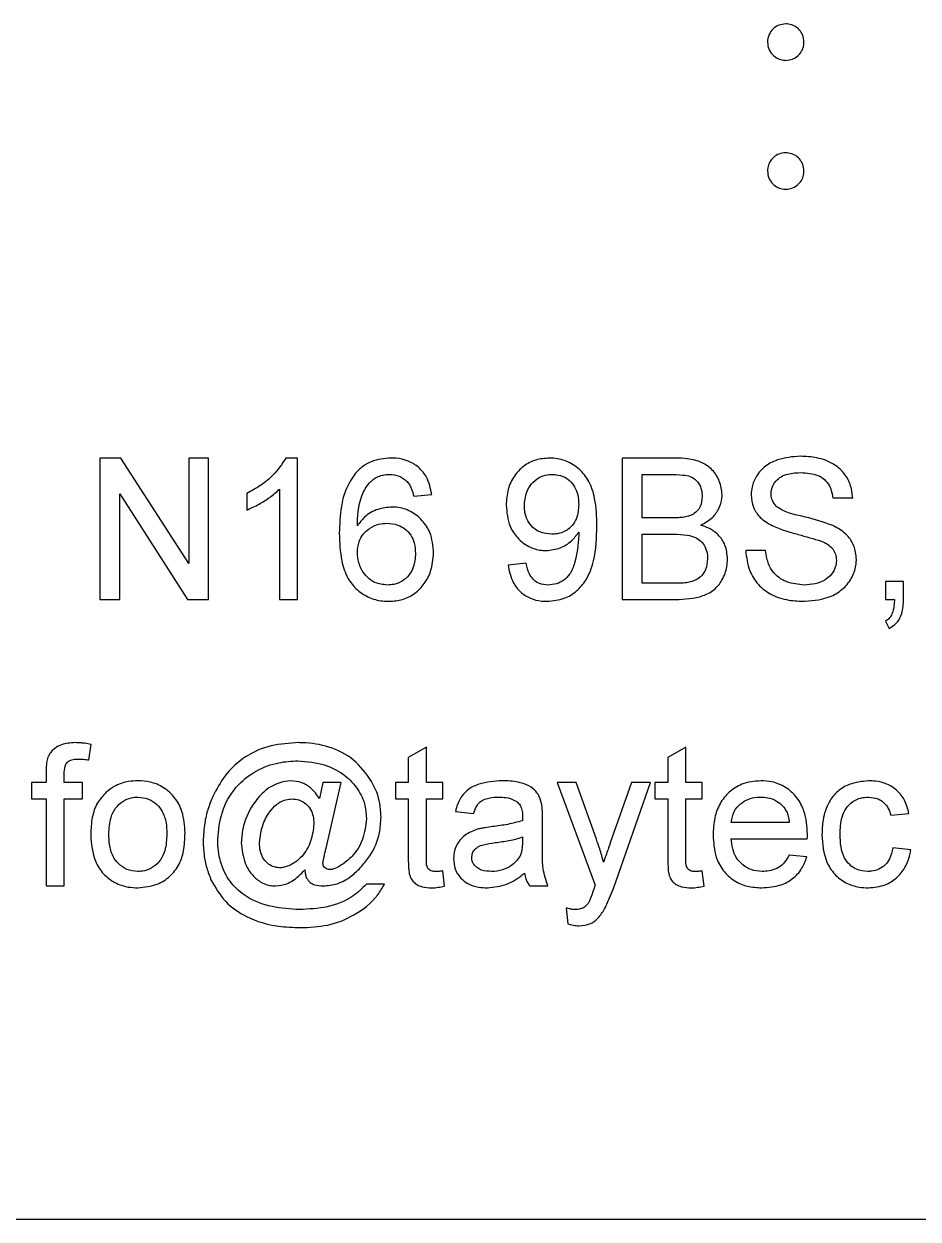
# Model space of a CAD drawing. Extents: x 75 to 2075, y 25 to 1460.
# Drawn here: x 838.1 to 851.08, y 1144.53 to 1161.89 of the extents above; entities that cross this region are included whole.
import ezdxf

# ---------------------------------------------------------------- set-up
doc = ezdxf.new("R2010")
doc.units = 0
doc.header["$LTSCALE"] = 5
doc.linetypes.add('SLD-KATı', pattern=[0])
doc.layers.get('0').update_dxf_attribs({"linetype": 'CONTINUOUS'})

msp = doc.modelspace()

# ---------------------------------------------------------------- linework, layer by layer
at = {"color": 7, "linetype": 'SLD-KATı'}
for p, q in [((839.503, 1155.583), (839.197, 1155.583)), ((839.197, 1155.583), (839.197, 1153.529)), ((840.488, 1154.05), (839.503, 1155.583)), ((840.488, 1155.583), (840.488, 1154.05)), ((840.777, 1155.583), (840.488, 1155.583)), ((840.777, 1153.529), (840.777, 1155.583)), ((842.068, 1155.583), (841.898, 1155.583)), ((842.068, 1153.529), (842.068, 1155.583)), ((847.552, 1155.583), (846.783, 1155.583)), ((846.783, 1155.583), (846.783, 1153.529)), ((847.073, 1154.714), (847.073, 1155.346)), ((847.073, 1155.346), (847.464, 1155.346)), ((839.487, 1153.529), (839.487, 1155.062)), ((839.487, 1155.062), (840.471, 1153.529)), ((841.33, 1155.07), (841.33, 1154.827)), ((841.805, 1155.13), (841.805, 1153.529)), ((843.754, 1155.03), (844.017, 1155.056)), ((849.839, 1155.004), (850.129, 1155.004)), ((847.497, 1154.714), (847.073, 1154.714)), ((847.073, 1153.766), (847.073, 1154.477)), ((847.073, 1154.477), (847.526, 1154.477)), ((848.864, 1154.24), (848.574, 1154.24)), ((845.387, 1154.055), (845.124, 1154.029)), ((847.559, 1153.766), (847.073, 1153.766)), ((850.603, 1153.792), (850.603, 1153.529)), ((850.866, 1153.792), (850.603, 1153.792)), ((850.866, 1153.529), (850.866, 1153.792)), ((839.197, 1153.529), (839.487, 1153.529)), ((840.471, 1153.529), (840.777, 1153.529)), ((841.805, 1153.529), (842.068, 1153.529)), ((846.783, 1153.529), (847.555, 1153.529)), ((850.603, 1153.529), (850.734, 1153.529)), ((850.603, 1153.212), (850.655, 1153.107)), ((839.036, 1151.198), (839.073, 1151.423)), ((843.938, 1151.384), (843.675, 1151.235)), ((843.938, 1150.869), (843.938, 1151.384)), ((847.705, 1151.384), (847.442, 1151.235)), ((847.705, 1150.869), (847.705, 1151.384)), ((843.675, 1151.235), (843.675, 1150.869)), ((847.442, 1151.235), (847.442, 1150.869)), ((838.417, 1150.869), (838.206, 1150.869)), ((838.206, 1150.869), (838.206, 1150.632)), ((838.417, 1151.022), (838.417, 1150.869)), ((838.68, 1150.869), (838.68, 1150.996)), ((838.944, 1150.869), (838.68, 1150.869)), ((838.944, 1150.632), (838.944, 1150.869)), ((842.437, 1150.869), (842.389, 1150.637)), ((842.7, 1150.869), (842.437, 1150.869)), ((842.482, 1149.918), (842.7, 1150.869)), ((843.491, 1150.869), (843.491, 1150.632)), ((843.675, 1150.869), (843.491, 1150.869)), ((844.175, 1150.869), (843.938, 1150.869)), ((844.175, 1150.632), (844.175, 1150.869)), ((845.835, 1150.869), (846.388, 1149.38)), ((846.114, 1150.869), (845.835, 1150.869)), ((846.408, 1150.045), (846.114, 1150.869)), ((846.915, 1150.869), (846.609, 1149.994)), ((846.654, 1149.332), (847.192, 1150.869)), ((847.192, 1150.869), (846.915, 1150.869)), ((847.442, 1150.869), (847.257, 1150.869)), ((847.257, 1150.869), (847.257, 1150.632)), ((847.942, 1150.869), (847.705, 1150.869)), ((847.942, 1150.632), (847.942, 1150.869)), ((838.206, 1150.632), (838.417, 1150.632)), ((838.417, 1150.632), (838.417, 1149.368)), ((838.68, 1150.632), (838.944, 1150.632)), ((838.68, 1149.368), (838.68, 1150.632)), ((843.491, 1150.632), (843.675, 1150.632)), ((843.675, 1150.632), (843.675, 1149.789)), ((843.938, 1149.78), (843.938, 1150.632)), ((843.938, 1150.632), (844.175, 1150.632)), ((847.257, 1150.632), (847.442, 1150.632)), ((847.442, 1150.632), (847.442, 1149.789)), ((847.705, 1150.632), (847.942, 1150.632)), ((847.705, 1149.78), (847.705, 1150.632)), ((844.36, 1150.448), (844.623, 1150.421)), ((845.624, 1150.019), (845.624, 1150.341)), ((850.682, 1150.395), (850.945, 1150.421)), ((849.207, 1150.29), (848.364, 1150.29)), ((845.334, 1150.079), (845.333, 1150.002)), ((848.364, 1150.052), (849.469, 1150.052)), ((849.462, 1149.789), (849.204, 1149.815)), ((850.972, 1149.894), (850.708, 1149.921)), ((844.202, 1149.364), (844.175, 1149.585)), ((847.969, 1149.364), (847.942, 1149.585)), ((838.417, 1149.368), (838.68, 1149.368)), ((843.332, 1149.394), (843.069, 1149.394)), ((845.44, 1149.368), (845.703, 1149.368)), ((845.967, 1149.047), (845.993, 1148.818)), ((804.237, 1144.529), (898.237, 1144.529))]:
    msp.add_line(p, q, dxfattribs=at)
for points, knots in [([(849.155, 1161.889), (849.121, 1161.886), (849.053, 1161.879), (848.97, 1161.82), (848.912, 1161.744), (848.893, 1161.675), (848.891, 1161.634), (848.891, 1161.625)], [0, 0, 0, 0, 0.244182, 0.494357, 0.705863, 0.933146, 1, 1, 1, 1]), ([(849.42, 1161.625), (849.417, 1161.659), (849.411, 1161.723), (849.357, 1161.802), (849.288, 1161.862), (849.215, 1161.886), (849.169, 1161.889), (849.155, 1161.889)], [0, 0, 0, 0, 0.242938, 0.458457, 0.673203, 0.897808, 1, 1, 1, 1]), ([(848.891, 1161.625), (848.894, 1161.591), (848.901, 1161.522), (848.96, 1161.439), (849.036, 1161.381), (849.106, 1161.363), (849.145, 1161.361), (849.155, 1161.36)], [0, 0, 0, 0, 0.2435351, 0.4956235, 0.7112281, 0.9276814, 1, 1, 1, 1]), ([(849.155, 1161.36), (849.189, 1161.363), (849.253, 1161.369), (849.332, 1161.421), (849.387, 1161.486), (849.416, 1161.558), (849.419, 1161.604), (849.42, 1161.625)], [0, 0, 0, 0, 0.242858, 0.453512, 0.663279, 0.850505, 1, 1, 1, 1]), ([(849.155, 1160.017), (849.121, 1160.014), (849.058, 1160.008), (848.979, 1159.956), (848.92, 1159.886), (848.894, 1159.813), (848.891, 1159.767), (848.891, 1159.752)], [0, 0, 0, 0, 0.243224, 0.455217, 0.666535, 0.892109, 1, 1, 1, 1]), ([(849.42, 1159.752), (849.417, 1159.786), (849.411, 1159.851), (849.357, 1159.93), (849.288, 1159.989), (849.215, 1160.014), (849.169, 1160.016), (849.155, 1160.017)], [0, 0, 0, 0, 0.242933, 0.458524, 0.673209, 0.89781, 1, 1, 1, 1]), ([(848.891, 1159.752), (848.894, 1159.719), (848.902, 1159.65), (848.96, 1159.566), (849.037, 1159.509), (849.106, 1159.49), (849.146, 1159.488), (849.155, 1159.488)], [0, 0, 0, 0, 0.243917, 0.493912, 0.715294, 0.928868, 1, 1, 1, 1]), ([(849.155, 1159.488), (849.189, 1159.491), (849.258, 1159.498), (849.341, 1159.557), (849.397, 1159.631), (849.417, 1159.699), (849.419, 1159.74), (849.42, 1159.752)], [0, 0, 0, 0, 0.243689, 0.494917, 0.707323, 0.90798, 1, 1, 1, 1]), ([(841.898, 1155.583), (841.841, 1155.497), (841.74, 1155.346), (841.536, 1155.182), (841.4, 1155.107), (841.33, 1155.07)], [0, 0, 0, 0, 0.399258, 0.695674, 1, 1, 1, 1]), ([(843.424, 1155.583), (843.326, 1155.574), (843.179, 1155.561), (843.004, 1155.461), (842.934, 1155.388), (842.898, 1155.35)], [0, 0, 0, 0, 0.4894446, 0.7370487, 1, 1, 1, 1]), ([(844.017, 1155.056), (843.999, 1155.143), (843.968, 1155.288), (843.833, 1155.453), (843.678, 1155.548), (843.534, 1155.581), (843.45, 1155.583), (843.424, 1155.583)], [0, 0, 0, 0, 0.298531, 0.503523, 0.708672, 0.913074, 1, 1, 1, 1]), ([(845.727, 1155.583), (845.66, 1155.578), (845.526, 1155.568), (845.346, 1155.472), (845.204, 1155.324), (845.111, 1155.126), (845.102, 1154.978), (845.097, 1154.901)], [0, 0, 0, 0, 0.194168, 0.383906, 0.573033, 0.780236, 1, 1, 1, 1]), ([(846.414, 1154.597), (846.411, 1154.732), (846.406, 1154.954), (846.314, 1155.239), (846.167, 1155.43), (845.977, 1155.547), (845.821, 1155.581), (845.739, 1155.583), (845.727, 1155.583)], [0, 0, 0, 0, 0.296135, 0.489471, 0.653605, 0.818311, 0.973767, 1, 1, 1, 1]), ([(848.232, 1155.051), (848.224, 1155.118), (848.207, 1155.249), (848.098, 1155.415), (847.935, 1155.532), (847.743, 1155.578), (847.611, 1155.582), (847.552, 1155.583)], [0, 0, 0, 0, 0.208951, 0.403709, 0.590825, 0.818768, 1, 1, 1, 1]), ([(849.367, 1155.61), (849.255, 1155.601), (849.077, 1155.587), (848.856, 1155.476), (848.727, 1155.334), (848.662, 1155.182), (848.656, 1155.086), (848.654, 1155.047)], [0, 0, 0, 0, 0.329392, 0.522282, 0.717063, 0.88496, 1, 1, 1, 1]), ([(850.129, 1155.004), (850.12, 1155.071), (850.104, 1155.203), (850.003, 1155.377), (849.837, 1155.517), (849.614, 1155.597), (849.448, 1155.605), (849.367, 1155.61)], [0, 0, 0, 0, 0.185357, 0.363057, 0.540846, 0.776075, 1, 1, 1, 1]), ([(848.943, 1155.066), (848.947, 1155.1), (848.953, 1155.167), (849.01, 1155.252), (849.087, 1155.318), (849.213, 1155.365), (849.313, 1155.37), (849.378, 1155.372)], [0, 0, 0, 0, 0.169666, 0.335944, 0.497703, 0.673072, 1, 1, 1, 1]), ([(849.378, 1155.372), (849.463, 1155.367), (849.586, 1155.36), (849.724, 1155.275), (849.8, 1155.175), (849.83, 1155.078), (849.837, 1155.017), (849.839, 1155.004)], [0, 0, 0, 0, 0.376805, 0.548915, 0.721257, 0.938831, 1, 1, 1, 1]), ([(842.898, 1155.35), (842.848, 1155.271), (842.755, 1155.126), (842.687, 1154.829), (842.679, 1154.62), (842.674, 1154.49)], [0, 0, 0, 0, 0.3068282, 0.5681071, 1, 1, 1, 1]), ([(842.937, 1154.601), (842.939, 1154.668), (842.944, 1154.826), (842.992, 1155.053), (843.095, 1155.212), (843.166, 1155.271), (843.183, 1155.285)], [0, 0, 0, 0, 0.266328, 0.630592, 0.911696, 1, 1, 1, 1]), ([(843.183, 1155.285), (843.208, 1155.298), (843.255, 1155.323), (843.332, 1155.343), (843.382, 1155.345), (843.407, 1155.346)], [0, 0, 0, 0, 0.362458, 0.67651, 1, 1, 1, 1]), ([(843.407, 1155.346), (843.453, 1155.342), (843.523, 1155.335), (843.606, 1155.29), (843.641, 1155.257), (843.659, 1155.241)], [0, 0, 0, 0, 0.490666, 0.739552, 1, 1, 1, 1]), ([(843.659, 1155.241), (843.672, 1155.224), (843.699, 1155.19), (843.73, 1155.118), (843.745, 1155.064), (843.754, 1155.03)], [0, 0, 0, 0, 0.275903, 0.551999, 1, 1, 1, 1]), ([(845.361, 1154.887), (845.366, 1154.955), (845.376, 1155.071), (845.461, 1155.213), (845.568, 1155.305), (845.678, 1155.343), (845.744, 1155.345), (845.767, 1155.346)], [0, 0, 0, 0, 0.295761, 0.502306, 0.708921, 0.899495, 1, 1, 1, 1]), ([(845.767, 1155.346), (845.82, 1155.341), (845.912, 1155.333), (846.022, 1155.259), (846.097, 1155.165), (846.144, 1155.044), (846.149, 1154.954), (846.151, 1154.907)], [0, 0, 0, 0, 0.239264, 0.414852, 0.589895, 0.783862, 1, 1, 1, 1]), ([(847.464, 1155.346), (847.531, 1155.345), (847.633, 1155.343), (847.761, 1155.323), (847.841, 1155.28), (847.899, 1155.211), (847.937, 1155.123), (847.941, 1155.056), (847.942, 1155.025)], [0, 0, 0, 0, 0.300687, 0.4597, 0.57926, 0.6993, 0.861541, 1, 1, 1, 1]), ([(841.33, 1154.827), (841.391, 1154.855), (841.507, 1154.908), (841.667, 1155.008), (841.759, 1155.089), (841.805, 1155.13)], [0, 0, 0, 0, 0.354449, 0.674891, 1, 1, 1, 1]), ([(847.942, 1155.025), (847.938, 1154.975), (847.931, 1154.896), (847.869, 1154.806), (847.806, 1154.761), (847.761, 1154.745), (847.743, 1154.738)], [0, 0, 0, 0, 0.393276, 0.621243, 0.849138, 1, 1, 1, 1]), ([(847.924, 1154.609), (847.983, 1154.642), (848.089, 1154.701), (848.192, 1154.846), (848.229, 1154.965), (848.231, 1155.034), (848.232, 1155.051)], [0, 0, 0, 0, 0.354813, 0.633936, 0.91326, 1, 1, 1, 1]), ([(848.654, 1155.047), (848.66, 1154.986), (848.673, 1154.866), (848.785, 1154.703), (848.896, 1154.638), (848.957, 1154.603)], [0, 0, 0, 0, 0.321623, 0.6318934, 1, 1, 1, 1]), ([(849.017, 1154.884), (848.996, 1154.91), (848.955, 1154.959), (848.945, 1155.028), (848.943, 1155.062), (848.943, 1155.066)], [0, 0, 0, 0, 0.486568, 0.94545, 1, 1, 1, 1]), ([(843.437, 1154.872), (843.369, 1154.865), (843.226, 1154.851), (843.049, 1154.748), (842.97, 1154.644), (842.937, 1154.601)], [0, 0, 0, 0, 0.3421673, 0.7253505, 1, 1, 1, 1]), ([(844.044, 1154.205), (844.035, 1154.307), (844.019, 1154.479), (843.882, 1154.685), (843.716, 1154.818), (843.554, 1154.869), (843.46, 1154.871), (843.437, 1154.872)], [0, 0, 0, 0, 0.299914, 0.509089, 0.717852, 0.929754, 1, 1, 1, 1]), ([(845.097, 1154.901), (845.106, 1154.795), (845.121, 1154.621), (845.257, 1154.415), (845.417, 1154.29), (845.57, 1154.243), (845.657, 1154.241), (845.681, 1154.24)], [0, 0, 0, 0, 0.318955, 0.525464, 0.732204, 0.928831, 1, 1, 1, 1]), ([(845.761, 1154.477), (845.7, 1154.482), (845.599, 1154.491), (845.48, 1154.572), (845.404, 1154.67), (845.366, 1154.781), (845.362, 1154.856), (845.361, 1154.887)], [0, 0, 0, 0, 0.279779, 0.46575, 0.65129, 0.853185, 1, 1, 1, 1]), ([(846.151, 1154.907), (846.146, 1154.839), (846.138, 1154.729), (846.058, 1154.599), (845.961, 1154.519), (845.856, 1154.481), (845.787, 1154.478), (845.761, 1154.477)], [0, 0, 0, 0, 0.310684, 0.497153, 0.683307, 0.87902, 1, 1, 1, 1]), ([(849.825, 1154.609), (849.699, 1154.652), (849.447, 1154.738), (849.152, 1154.781), (849.031, 1154.874), (849.017, 1154.884)], [0, 0, 0, 0, 0.469313, 0.937636, 1, 1, 1, 1]), ([(847.743, 1154.738), (847.715, 1154.732), (847.66, 1154.719), (847.577, 1154.715), (847.524, 1154.714), (847.497, 1154.714)], [0, 0, 0, 0, 0.3495584, 0.6742455, 1, 1, 1, 1]), ([(842.937, 1154.211), (842.941, 1154.263), (842.948, 1154.358), (843.017, 1154.48), (843.116, 1154.571), (843.237, 1154.627), (843.325, 1154.632), (843.364, 1154.635)], [0, 0, 0, 0, 0.232494, 0.420691, 0.608306, 0.827738, 1, 1, 1, 1]), ([(843.364, 1154.635), (843.418, 1154.631), (843.513, 1154.624), (843.634, 1154.558), (843.717, 1154.466), (843.772, 1154.342), (843.777, 1154.249), (843.78, 1154.197)], [0, 0, 0, 0, 0.236619, 0.414814, 0.592893, 0.773067, 1, 1, 1, 1]), ([(845.681, 1154.24), (845.748, 1154.247), (845.881, 1154.263), (846.046, 1154.367), (846.118, 1154.464), (846.151, 1154.508)], [0, 0, 0, 0, 0.359583, 0.705214, 1, 1, 1, 1]), ([(845.691, 1153.502), (845.777, 1153.51), (845.931, 1153.525), (846.125, 1153.645), (846.28, 1153.829), (846.402, 1154.154), (846.409, 1154.426), (846.414, 1154.597)], [0, 0, 0, 0, 0.17149, 0.311174, 0.450498, 0.653773, 1, 1, 1, 1]), ([(846.151, 1154.508), (846.151, 1154.504), (846.151, 1154.496), (846.152, 1154.479), (846.152, 1154.466), (846.152, 1154.458)], [0, 0, 0, 0, 0.250037, 0.500053, 1, 1, 1, 1]), ([(848.311, 1154.117), (848.304, 1154.185), (848.292, 1154.317), (848.182, 1154.473), (848.052, 1154.565), (847.963, 1154.595), (847.924, 1154.609)], [0, 0, 0, 0, 0.301252, 0.580777, 0.817006, 1, 1, 1, 1]), ([(848.957, 1154.603), (849.019, 1154.577), (849.142, 1154.525), (849.385, 1154.463), (849.561, 1154.41), (849.673, 1154.375)], [0, 0, 0, 0, 0.267084, 0.533287, 1, 1, 1, 1]), ([(850.181, 1154.112), (850.175, 1154.178), (850.162, 1154.307), (850.047, 1154.476), (849.922, 1154.563), (849.842, 1154.601), (849.825, 1154.609)], [0, 0, 0, 0, 0.30436, 0.590734, 0.914074, 1, 1, 1, 1]), ([(842.674, 1154.49), (842.679, 1154.356), (842.687, 1154.133), (842.78, 1153.847), (842.928, 1153.66), (843.116, 1153.542), (843.28, 1153.505), (843.373, 1153.503), (843.394, 1153.502)], [0, 0, 0, 0, 0.290218, 0.482858, 0.640928, 0.798884, 0.953788, 1, 1, 1, 1]), ([(846.152, 1154.458), (846.14, 1154.324), (846.122, 1154.129), (846.037, 1153.905), (845.937, 1153.805), (845.827, 1153.749), (845.746, 1153.743), (845.705, 1153.739)], [0, 0, 0, 0, 0.427624, 0.617894, 0.74425, 0.870106, 1, 1, 1, 1]), ([(847.526, 1154.477), (847.593, 1154.475), (847.701, 1154.473), (847.839, 1154.439), (847.928, 1154.378), (847.987, 1154.296), (848.018, 1154.207), (848.02, 1154.146), (848.021, 1154.121)], [0, 0, 0, 0, 0.286939, 0.463982, 0.60259, 0.741203, 0.892403, 1, 1, 1, 1]), ([(849.673, 1154.375), (849.703, 1154.362), (849.765, 1154.334), (849.838, 1154.271), (849.884, 1154.188), (849.889, 1154.129), (849.892, 1154.098)], [0, 0, 0, 0, 0.265347, 0.533426, 0.754948, 1, 1, 1, 1]), ([(843.374, 1153.739), (843.31, 1153.746), (843.202, 1153.757), (843.076, 1153.847), (842.989, 1153.967), (842.943, 1154.095), (842.939, 1154.183), (842.937, 1154.211)], [0, 0, 0, 0, 0.263923, 0.446884, 0.629269, 0.883858, 1, 1, 1, 1]), ([(843.78, 1154.197), (843.776, 1154.129), (843.768, 1154.016), (843.69, 1153.878), (843.591, 1153.789), (843.479, 1153.745), (843.405, 1153.741), (843.374, 1153.739)], [0, 0, 0, 0, 0.294364, 0.485933, 0.677517, 0.863481, 1, 1, 1, 1]), ([(843.394, 1153.502), (843.462, 1153.507), (843.595, 1153.517), (843.778, 1153.61), (843.917, 1153.756), (844.021, 1153.957), (844.036, 1154.115), (844.044, 1154.205)], [0, 0, 0, 0, 0.189017, 0.37402, 0.55912, 0.747607, 1, 1, 1, 1]), ([(848.574, 1154.24), (848.586, 1154.14), (848.608, 1153.962), (848.747, 1153.741), (848.944, 1153.586), (849.186, 1153.511), (849.357, 1153.505), (849.435, 1153.502)], [0, 0, 0, 0, 0.234438, 0.416213, 0.598804, 0.815157, 1, 1, 1, 1]), ([(849.422, 1153.739), (849.337, 1153.747), (849.197, 1153.761), (849.035, 1153.855), (848.93, 1153.973), (848.882, 1154.108), (848.869, 1154.202), (848.864, 1154.24)], [0, 0, 0, 0, 0.304642, 0.499301, 0.658033, 0.862559, 1, 1, 1, 1]), ([(845.124, 1154.029), (845.142, 1153.941), (845.171, 1153.796), (845.299, 1153.632), (845.443, 1153.54), (845.581, 1153.505), (845.663, 1153.503), (845.691, 1153.502)], [0, 0, 0, 0, 0.310895, 0.510332, 0.709992, 0.901956, 1, 1, 1, 1]), ([(845.705, 1153.739), (845.662, 1153.743), (845.589, 1153.75), (845.499, 1153.805), (845.432, 1153.89), (845.401, 1153.979), (845.39, 1154.041), (845.387, 1154.055)], [0, 0, 0, 0, 0.259398, 0.440196, 0.620716, 0.908057, 1, 1, 1, 1]), ([(847.555, 1153.529), (847.691, 1153.534), (847.888, 1153.542), (848.122, 1153.661), (848.242, 1153.813), (848.304, 1153.972), (848.309, 1154.079), (848.311, 1154.117)], [0, 0, 0, 0, 0.371467, 0.537763, 0.705522, 0.89449, 1, 1, 1, 1]), ([(848.021, 1154.121), (848.016, 1154.067), (848.007, 1153.979), (847.941, 1153.874), (847.852, 1153.804), (847.777, 1153.786), (847.735, 1153.776)], [0, 0, 0, 0, 0.326418, 0.532871, 0.740903, 1, 1, 1, 1]), ([(849.892, 1154.098), (849.888, 1154.064), (849.881, 1153.991), (849.824, 1153.889), (849.721, 1153.802), (849.582, 1153.748), (849.476, 1153.742), (849.422, 1153.739)], [0, 0, 0, 0, 0.153294, 0.333076, 0.515427, 0.757393, 1, 1, 1, 1]), ([(849.435, 1153.502), (849.566, 1153.515), (849.767, 1153.534), (850.001, 1153.682), (850.129, 1153.849), (850.177, 1154.004), (850.181, 1154.091), (850.181, 1154.112)], [0, 0, 0, 0, 0.361315, 0.558116, 0.756022, 0.940357, 1, 1, 1, 1]), ([(847.735, 1153.776), (847.72, 1153.773), (847.691, 1153.769), (847.632, 1153.766), (847.588, 1153.766), (847.559, 1153.766)], [0, 0, 0, 0, 0.250256, 0.500584, 1, 1, 1, 1]), ([(850.734, 1153.529), (850.732, 1153.498), (850.729, 1153.427), (850.709, 1153.332), (850.663, 1153.254), (850.622, 1153.226), (850.603, 1153.212)], [0, 0, 0, 0, 0.257444, 0.593606, 0.803547, 1, 1, 1, 1]), ([(850.655, 1153.107), (850.7, 1153.135), (850.783, 1153.189), (850.857, 1153.345), (850.863, 1153.46), (850.866, 1153.529)], [0, 0, 0, 0, 0.309251, 0.58772, 1, 1, 1, 1]), ([(838.84, 1151.449), (838.772, 1151.445), (838.666, 1151.44), (838.541, 1151.37), (838.476, 1151.303), (838.452, 1151.253), (838.445, 1151.237)], [0, 0, 0, 0, 0.423504, 0.655234, 0.88695, 1, 1, 1, 1]), ([(839.073, 1151.423), (839.041, 1151.429), (838.986, 1151.439), (838.908, 1151.447), (838.863, 1151.448), (838.84, 1151.449)], [0, 0, 0, 0, 0.425404, 0.712208, 1, 1, 1, 1]), ([(842.085, 1151.449), (841.95, 1151.441), (841.68, 1151.426), (841.301, 1151.26), (841.009, 1150.993), (840.892, 1150.77), (840.838, 1150.668)], [0, 0, 0, 0, 0.257661, 0.517548, 0.778799, 1, 1, 1, 1]), ([(843.144, 1150.887), (843.064, 1150.999), (842.904, 1151.222), (842.534, 1151.4), (842.253, 1151.447), (842.106, 1151.448), (842.085, 1151.449)], [0, 0, 0, 0, 0.323515, 0.648438, 0.949952, 1, 1, 1, 1]), ([(838.445, 1151.237), (838.437, 1151.211), (838.424, 1151.164), (838.418, 1151.091), (838.417, 1151.045), (838.417, 1151.022)], [0, 0, 0, 0, 0.364052, 0.681137, 1, 1, 1, 1]), ([(838.68, 1150.996), (838.682, 1151.033), (838.684, 1151.085), (838.708, 1151.146), (838.736, 1151.176), (838.783, 1151.201), (838.835, 1151.21), (838.875, 1151.211), (838.889, 1151.211)], [0, 0, 0, 0, 0.312375, 0.441225, 0.54959, 0.657564, 0.887418, 1, 1, 1, 1]), ([(838.889, 1151.211), (838.901, 1151.211), (838.926, 1151.211), (838.975, 1151.208), (839.012, 1151.202), (839.036, 1151.198)], [0, 0, 0, 0, 0.250282, 0.500598, 1, 1, 1, 1]), ([(840.909, 1150.043), (840.922, 1150.178), (840.949, 1150.449), (841.151, 1150.808), (841.453, 1151.05), (841.773, 1151.168), (841.98, 1151.18), (842.072, 1151.185)], [0, 0, 0, 0, 0.22262, 0.446118, 0.658767, 0.848335, 1, 1, 1, 1]), ([(842.072, 1151.185), (842.208, 1151.173), (842.453, 1151.152), (842.754, 1150.992), (842.952, 1150.783), (843.054, 1150.559), (843.065, 1150.407), (843.069, 1150.343)], [0, 0, 0, 0, 0.27905, 0.505256, 0.686252, 0.867042, 1, 1, 1, 1]), ([(839.751, 1150.895), (839.705, 1150.893), (839.585, 1150.888), (839.423, 1150.832), (839.328, 1150.759), (839.291, 1150.73)], [0, 0, 0, 0, 0.276003, 0.72111, 1, 1, 1, 1]), ([(840.435, 1150.139), (840.428, 1150.244), (840.417, 1150.423), (840.297, 1150.652), (840.133, 1150.803), (839.94, 1150.885), (839.81, 1150.892), (839.751, 1150.895)], [0, 0, 0, 0, 0.271756, 0.465574, 0.659814, 0.845146, 1, 1, 1, 1]), ([(841.971, 1150.895), (841.911, 1150.888), (841.767, 1150.869), (841.57, 1150.743), (841.385, 1150.516), (841.27, 1150.258), (841.256, 1150.064), (841.251, 1149.999)], [0, 0, 0, 0, 0.142688, 0.345445, 0.538, 0.842198, 1, 1, 1, 1]), ([(842.389, 1150.637), (842.349, 1150.692), (842.278, 1150.79), (842.125, 1150.879), (842.021, 1150.89), (841.971, 1150.895)], [0, 0, 0, 0, 0.393433, 0.702059, 1, 1, 1, 1]), ([(843.28, 1150.364), (843.276, 1150.431), (843.27, 1150.555), (843.222, 1150.732), (843.17, 1150.835), (843.144, 1150.887)], [0, 0, 0, 0, 0.36766, 0.679306, 1, 1, 1, 1]), ([(845.04, 1150.895), (844.926, 1150.888), (844.755, 1150.877), (844.556, 1150.785), (844.437, 1150.667), (844.384, 1150.546), (844.365, 1150.467), (844.36, 1150.448)], [0, 0, 0, 0, 0.381365, 0.567569, 0.726305, 0.932652, 1, 1, 1, 1]), ([(845.611, 1150.566), (845.598, 1150.613), (845.574, 1150.694), (845.482, 1150.795), (845.333, 1150.868), (845.176, 1150.893), (845.069, 1150.895), (845.04, 1150.895)], [0, 0, 0, 0, 0.19946, 0.346666, 0.554044, 0.880348, 1, 1, 1, 1]), ([(848.794, 1150.895), (848.699, 1150.887), (848.531, 1150.872), (848.327, 1150.737), (848.191, 1150.567), (848.112, 1150.348), (848.104, 1150.19), (848.1, 1150.106)], [0, 0, 0, 0, 0.23885, 0.420266, 0.60132, 0.785881, 1, 1, 1, 1]), ([(849.47, 1150.12), (849.463, 1150.234), (849.451, 1150.422), (849.327, 1150.658), (849.162, 1150.808), (848.974, 1150.886), (848.848, 1150.892), (848.794, 1150.895)], [0, 0, 0, 0, 0.29255, 0.483869, 0.67557, 0.860153, 1, 1, 1, 1]), ([(850.355, 1150.895), (850.26, 1150.885), (850.1, 1150.868), (849.901, 1150.749), (849.761, 1150.571), (849.691, 1150.348), (849.684, 1150.185), (849.681, 1150.113)], [0, 0, 0, 0, 0.24163, 0.410318, 0.579893, 0.814532, 1, 1, 1, 1]), ([(850.945, 1150.421), (850.928, 1150.487), (850.896, 1150.609), (850.78, 1150.759), (850.63, 1150.854), (850.481, 1150.891), (850.389, 1150.894), (850.355, 1150.895)], [0, 0, 0, 0, 0.2431557, 0.4546367, 0.6665174, 0.8763181, 1, 1, 1, 1]), ([(839.291, 1150.73), (839.245, 1150.68), (839.148, 1150.575), (839.076, 1150.356), (839.069, 1150.2), (839.065, 1150.118)], [0, 0, 0, 0, 0.300995, 0.634527, 1, 1, 1, 1]), ([(839.329, 1150.119), (839.333, 1150.202), (839.339, 1150.334), (839.418, 1150.501), (839.523, 1150.601), (839.642, 1150.652), (839.719, 1150.657), (839.751, 1150.658)], [0, 0, 0, 0, 0.320839, 0.51063, 0.701428, 0.875343, 1, 1, 1, 1]), ([(839.751, 1150.658), (839.803, 1150.653), (839.904, 1150.643), (840.027, 1150.558), (840.119, 1150.438), (840.165, 1150.289), (840.17, 1150.179), (840.171, 1150.127)], [0, 0, 0, 0, 0.20299, 0.397276, 0.566452, 0.794644, 1, 1, 1, 1]), ([(840.838, 1150.668), (840.813, 1150.606), (840.762, 1150.482), (840.71, 1150.264), (840.703, 1150.108), (840.698, 1150.019)], [0, 0, 0, 0, 0.299562, 0.599296, 1, 1, 1, 1]), ([(841.515, 1149.997), (841.527, 1150.089), (841.549, 1150.258), (841.66, 1150.453), (841.78, 1150.572), (841.889, 1150.625), (841.959, 1150.63), (841.989, 1150.632)], [0, 0, 0, 0, 0.317264, 0.588006, 0.760185, 0.89671, 1, 1, 1, 1]), ([(841.989, 1150.632), (842.022, 1150.629), (842.096, 1150.623), (842.191, 1150.566), (842.262, 1150.482), (842.3, 1150.38), (842.303, 1150.308), (842.305, 1150.27)], [0, 0, 0, 0, 0.187021, 0.405528, 0.596879, 0.790092, 1, 1, 1, 1]), ([(844.623, 1150.421), (844.639, 1150.464), (844.663, 1150.531), (844.731, 1150.604), (844.829, 1150.648), (844.919, 1150.657), (844.983, 1150.658), (844.993, 1150.658)], [0, 0, 0, 0, 0.279402, 0.442137, 0.605263, 0.936791, 1, 1, 1, 1]), ([(844.993, 1150.658), (845.026, 1150.657), (845.104, 1150.654), (845.2, 1150.628), (845.251, 1150.59), (845.267, 1150.579)], [0, 0, 0, 0, 0.345224, 0.805187, 1, 1, 1, 1]), ([(845.267, 1150.579), (845.281, 1150.562), (845.314, 1150.525), (845.332, 1150.452), (845.334, 1150.401), (845.334, 1150.377)], [0, 0, 0, 0, 0.300028, 0.667022, 1, 1, 1, 1]), ([(845.624, 1150.341), (845.624, 1150.374), (845.623, 1150.429), (845.621, 1150.504), (845.614, 1150.545), (845.611, 1150.566)], [0, 0, 0, 0, 0.443124, 0.721024, 1, 1, 1, 1]), ([(848.364, 1150.29), (848.374, 1150.345), (848.392, 1150.449), (848.492, 1150.563), (848.609, 1150.633), (848.713, 1150.656), (848.776, 1150.658), (848.793, 1150.658)], [0, 0, 0, 0, 0.266868, 0.497843, 0.698817, 0.917598, 1, 1, 1, 1]), ([(848.793, 1150.658), (848.826, 1150.657), (848.905, 1150.653), (849.019, 1150.613), (849.082, 1150.557), (849.11, 1150.532)], [0, 0, 0, 0, 0.283538, 0.680511, 1, 1, 1, 1]), ([(849.11, 1150.532), (849.131, 1150.506), (849.166, 1150.46), (849.195, 1150.375), (849.202, 1150.32), (849.207, 1150.29)], [0, 0, 0, 0, 0.380672, 0.647295, 1, 1, 1, 1]), ([(849.944, 1150.12), (849.948, 1150.203), (849.954, 1150.334), (850.025, 1150.499), (850.122, 1150.597), (850.239, 1150.651), (850.319, 1150.656), (850.356, 1150.658)], [0, 0, 0, 0, 0.32643, 0.507253, 0.689466, 0.854614, 1, 1, 1, 1]), ([(850.356, 1150.658), (850.404, 1150.654), (850.487, 1150.646), (850.586, 1150.58), (850.65, 1150.496), (850.671, 1150.429), (850.682, 1150.395)], [0, 0, 0, 0, 0.314641, 0.539299, 0.764174, 1, 1, 1, 1]), ([(843.069, 1150.343), (843.057, 1150.243), (843.033, 1150.044), (842.893, 1149.817), (842.771, 1149.721), (842.727, 1149.686)], [0, 0, 0, 0, 0.393473, 0.778602, 1, 1, 1, 1]), ([(842.996, 1149.648), (843.038, 1149.7), (843.157, 1149.844), (843.264, 1150.093), (843.275, 1150.289), (843.28, 1150.364)], [0, 0, 0, 0, 0.254753, 0.712261, 1, 1, 1, 1]), ([(845.334, 1150.377), (845.334, 1150.372), (845.334, 1150.362), (845.334, 1150.341), (845.333, 1150.326), (845.333, 1150.316)], [0, 0, 0, 0, 0.2501118, 0.5003267, 1, 1, 1, 1]), ([(842.305, 1150.27), (842.295, 1150.184), (842.276, 1150.014), (842.154, 1149.806), (842.004, 1149.685), (841.887, 1149.636), (841.825, 1149.632), (841.807, 1149.631)], [0, 0, 0, 0, 0.289993, 0.580268, 0.789092, 0.93886, 1, 1, 1, 1]), ([(844.682, 1150.192), (844.618, 1150.168), (844.511, 1150.128), (844.399, 1150.009), (844.342, 1149.889), (844.336, 1149.804), (844.333, 1149.766)], [0, 0, 0, 0, 0.341136, 0.573377, 0.804995, 1, 1, 1, 1]), ([(844.899, 1150.229), (844.863, 1150.225), (844.808, 1150.217), (844.736, 1150.205), (844.7, 1150.196), (844.682, 1150.192)], [0, 0, 0, 0, 0.499152, 0.74932, 1, 1, 1, 1]), ([(845.333, 1150.316), (845.262, 1150.296), (845.156, 1150.267), (845.01, 1150.244), (844.936, 1150.234), (844.899, 1150.229)], [0, 0, 0, 0, 0.496837, 0.748288, 1, 1, 1, 1]), ([(839.065, 1150.118), (839.075, 1149.981), (839.09, 1149.772), (839.242, 1149.537), (839.409, 1149.408), (839.588, 1149.348), (839.704, 1149.343), (839.751, 1149.341)], [0, 0, 0, 0, 0.347242, 0.525304, 0.703484, 0.879805, 1, 1, 1, 1]), ([(839.751, 1149.578), (839.696, 1149.584), (839.592, 1149.594), (839.466, 1149.682), (839.375, 1149.809), (839.334, 1149.961), (839.33, 1150.071), (839.329, 1150.119)], [0, 0, 0, 0, 0.210185, 0.402959, 0.572333, 0.811263, 1, 1, 1, 1]), ([(839.751, 1149.341), (839.846, 1149.351), (840.014, 1149.369), (840.223, 1149.501), (840.357, 1149.673), (840.427, 1149.894), (840.432, 1150.051), (840.435, 1150.139)], [0, 0, 0, 0, 0.237938, 0.421652, 0.606052, 0.77704, 1, 1, 1, 1]), ([(840.171, 1150.127), (840.167, 1150.043), (840.161, 1149.91), (840.085, 1149.742), (839.98, 1149.639), (839.861, 1149.585), (839.783, 1149.58), (839.751, 1149.578)], [0, 0, 0, 0, 0.320017, 0.509653, 0.700284, 0.875462, 1, 1, 1, 1]), ([(840.698, 1150.019), (840.701, 1149.952), (840.706, 1149.822), (840.745, 1149.629), (840.792, 1149.509), (840.815, 1149.449)], [0, 0, 0, 0, 0.341972, 0.667662, 1, 1, 1, 1]), ([(842.097, 1149.025), (841.963, 1149.033), (841.694, 1149.049), (841.345, 1149.179), (841.096, 1149.397), (840.956, 1149.657), (840.912, 1149.882), (840.91, 1150.013), (840.909, 1150.043)], [0, 0, 0, 0, 0.22737, 0.456135, 0.617335, 0.778491, 0.948346, 1, 1, 1, 1]), ([(841.251, 1149.999), (841.262, 1149.896), (841.279, 1149.731), (841.39, 1149.539), (841.516, 1149.428), (841.641, 1149.374), (841.721, 1149.369), (841.75, 1149.368)], [0, 0, 0, 0, 0.343123, 0.553937, 0.728263, 0.902288, 1, 1, 1, 1]), ([(841.807, 1149.631), (841.773, 1149.635), (841.708, 1149.643), (841.625, 1149.7), (841.56, 1149.776), (841.521, 1149.88), (841.517, 1149.956), (841.515, 1149.997)], [0, 0, 0, 0, 0.194606, 0.371221, 0.565068, 0.763915, 1, 1, 1, 1]), ([(844.597, 1149.78), (844.599, 1149.802), (844.604, 1149.844), (844.638, 1149.898), (844.693, 1149.943), (844.795, 1149.978), (844.881, 1149.989), (844.938, 1149.997)], [0, 0, 0, 0, 0.141845, 0.284636, 0.418626, 0.610202, 1, 1, 1, 1]), ([(844.938, 1149.997), (845.005, 1150.006), (845.105, 1150.02), (845.237, 1150.048), (845.302, 1150.068), (845.334, 1150.079)], [0, 0, 0, 0, 0.498042, 0.748479, 1, 1, 1, 1]), ([(845.333, 1150.002), (845.332, 1149.967), (845.33, 1149.915), (845.317, 1149.844), (845.302, 1149.811), (845.294, 1149.794)], [0, 0, 0, 0, 0.489305, 0.741136, 1, 1, 1, 1]), ([(845.703, 1149.368), (845.675, 1149.45), (845.625, 1149.596), (845.626, 1149.818), (845.625, 1149.952), (845.624, 1150.019)], [0, 0, 0, 0, 0.391281, 0.695232, 1, 1, 1, 1]), ([(846.511, 1149.715), (846.502, 1149.747), (846.485, 1149.811), (846.451, 1149.922), (846.424, 1149.999), (846.408, 1150.045)], [0, 0, 0, 0, 0.289559, 0.579174, 1, 1, 1, 1]), ([(846.609, 1149.994), (846.598, 1149.963), (846.576, 1149.9), (846.543, 1149.807), (846.521, 1149.746), (846.511, 1149.715)], [0, 0, 0, 0, 0.338068, 0.669029, 1, 1, 1, 1]), ([(848.1, 1150.106), (848.107, 1149.998), (848.119, 1149.816), (848.237, 1149.586), (848.398, 1149.438), (848.598, 1149.353), (848.738, 1149.345), (848.808, 1149.341)], [0, 0, 0, 0, 0.272996, 0.458368, 0.644453, 0.820517, 1, 1, 1, 1]), ([(848.812, 1149.578), (848.758, 1149.583), (848.657, 1149.591), (848.527, 1149.668), (848.434, 1149.774), (848.379, 1149.908), (848.369, 1150.004), (848.364, 1150.052)], [0, 0, 0, 0, 0.223496, 0.413544, 0.60334, 0.799924, 1, 1, 1, 1]), ([(849.469, 1150.052), (849.469, 1150.058), (849.469, 1150.069), (849.47, 1150.092), (849.47, 1150.109), (849.47, 1150.12)], [0, 0, 0, 0, 0.250018, 0.5000272, 1, 1, 1, 1]), ([(849.681, 1150.113), (849.69, 1149.975), (849.705, 1149.767), (849.858, 1149.532), (850.023, 1149.405), (850.199, 1149.348), (850.311, 1149.343), (850.355, 1149.341)], [0, 0, 0, 0, 0.351151, 0.530198, 0.709601, 0.884436, 1, 1, 1, 1]), ([(850.346, 1149.578), (850.29, 1149.584), (850.194, 1149.593), (850.079, 1149.673), (849.995, 1149.783), (849.951, 1149.939), (849.946, 1150.057), (849.944, 1150.12)], [0, 0, 0, 0, 0.217037, 0.375432, 0.533789, 0.755264, 1, 1, 1, 1]), ([(842.437, 1149.698), (842.443, 1149.731), (842.452, 1149.784), (842.468, 1149.857), (842.478, 1149.898), (842.482, 1149.918)], [0, 0, 0, 0, 0.447408, 0.723746, 1, 1, 1, 1]), ([(849.204, 1149.815), (849.179, 1149.771), (849.135, 1149.692), (849.027, 1149.616), (848.919, 1149.583), (848.846, 1149.58), (848.812, 1149.578)], [0, 0, 0, 0, 0.30998, 0.551308, 0.791219, 1, 1, 1, 1]), ([(850.708, 1149.921), (850.697, 1149.866), (850.678, 1149.776), (850.603, 1149.669), (850.511, 1149.607), (850.421, 1149.581), (850.365, 1149.579), (850.346, 1149.578)], [0, 0, 0, 0, 0.302284, 0.498588, 0.69529, 0.897687, 1, 1, 1, 1]), ([(850.355, 1149.341), (850.439, 1149.349), (850.587, 1149.363), (850.771, 1149.48), (850.895, 1149.633), (850.951, 1149.78), (850.967, 1149.869), (850.972, 1149.894)], [0, 0, 0, 0, 0.273698, 0.487338, 0.700962, 0.914541, 1, 1, 1, 1]), ([(842.534, 1149.605), (842.522, 1149.606), (842.498, 1149.608), (842.467, 1149.628), (842.446, 1149.654), (842.438, 1149.679), (842.437, 1149.693), (842.437, 1149.698)], [0, 0, 0, 0, 0.238331, 0.489592, 0.711423, 0.896291, 1, 1, 1, 1]), ([(842.442, 1149.368), (842.51, 1149.374), (842.656, 1149.388), (842.847, 1149.498), (842.949, 1149.601), (842.996, 1149.648)], [0, 0, 0, 0, 0.316058, 0.687646, 1, 1, 1, 1]), ([(842.727, 1149.686), (842.702, 1149.67), (842.653, 1149.639), (842.587, 1149.609), (842.546, 1149.606), (842.534, 1149.605)], [0, 0, 0, 0, 0.416474, 0.834756, 1, 1, 1, 1]), ([(843.675, 1149.789), (843.676, 1149.723), (843.677, 1149.626), (843.696, 1149.503), (843.74, 1149.435), (843.799, 1149.385), (843.893, 1149.346), (843.969, 1149.343), (844.016, 1149.341)], [0, 0, 0, 0, 0.301475, 0.439763, 0.550136, 0.659844, 0.787868, 1, 1, 1, 1]), ([(844.072, 1149.578), (844.055, 1149.579), (844.027, 1149.58), (843.989, 1149.594), (843.964, 1149.618), (843.937, 1149.669), (843.939, 1149.726), (843.938, 1149.77), (843.938, 1149.78)], [0, 0, 0, 0, 0.17933, 0.296723, 0.414442, 0.53724, 0.894873, 1, 1, 1, 1]), ([(844.333, 1149.766), (844.338, 1149.714), (844.346, 1149.611), (844.428, 1149.482), (844.547, 1149.389), (844.685, 1149.347), (844.782, 1149.343), (844.825, 1149.341)], [0, 0, 0, 0, 0.209336, 0.421182, 0.601934, 0.825008, 1, 1, 1, 1]), ([(844.885, 1149.578), (844.837, 1149.581), (844.764, 1149.584), (844.676, 1149.627), (844.627, 1149.675), (844.6, 1149.729), (844.598, 1149.764), (844.597, 1149.78)], [0, 0, 0, 0, 0.364248, 0.5489184, 0.7349303, 0.8742626, 1, 1, 1, 1]), ([(845.294, 1149.794), (845.266, 1149.756), (845.21, 1149.68), (845.078, 1149.605), (844.965, 1149.58), (844.898, 1149.579), (844.885, 1149.578)], [0, 0, 0, 0, 0.289625, 0.585073, 0.918137, 1, 1, 1, 1]), ([(847.442, 1149.789), (847.443, 1149.723), (847.444, 1149.626), (847.463, 1149.503), (847.506, 1149.435), (847.566, 1149.385), (847.66, 1149.346), (847.736, 1149.343), (847.783, 1149.341)], [0, 0, 0, 0, 0.301474, 0.439764, 0.550136, 0.659844, 0.787868, 1, 1, 1, 1]), ([(847.839, 1149.578), (847.822, 1149.579), (847.794, 1149.58), (847.756, 1149.594), (847.731, 1149.618), (847.704, 1149.669), (847.706, 1149.726), (847.705, 1149.77), (847.705, 1149.78)], [0, 0, 0, 0, 0.17933, 0.296723, 0.414443, 0.537241, 0.894872, 1, 1, 1, 1]), ([(848.808, 1149.341), (848.902, 1149.347), (849.061, 1149.358), (849.262, 1149.466), (849.396, 1149.611), (849.44, 1149.731), (849.462, 1149.789)], [0, 0, 0, 0, 0.32519, 0.554018, 0.78321, 1, 1, 1, 1]), ([(841.75, 1149.368), (841.805, 1149.375), (841.928, 1149.391), (842.069, 1149.489), (842.144, 1149.57), (842.173, 1149.601)], [0, 0, 0, 0, 0.3288904, 0.7429611, 1, 1, 1, 1]), ([(842.173, 1149.601), (842.175, 1149.591), (842.177, 1149.57), (842.183, 1149.529), (842.193, 1149.5), (842.2, 1149.481)], [0, 0, 0, 0, 0.251145, 0.502535, 1, 1, 1, 1]), ([(842.2, 1149.481), (842.216, 1149.458), (842.246, 1149.415), (842.333, 1149.373), (842.4, 1149.37), (842.442, 1149.368)], [0, 0, 0, 0, 0.2937659, 0.5489541, 1, 1, 1, 1]), ([(844.175, 1149.585), (844.167, 1149.584), (844.15, 1149.582), (844.115, 1149.579), (844.089, 1149.579), (844.072, 1149.578)], [0, 0, 0, 0, 0.250044, 0.500147, 1, 1, 1, 1]), ([(844.825, 1149.341), (844.921, 1149.351), (845.108, 1149.369), (845.274, 1149.484), (845.353, 1149.545), (845.361, 1149.552)], [0, 0, 0, 0, 0.48865, 0.946181, 1, 1, 1, 1]), ([(845.361, 1149.552), (845.367, 1149.525), (845.377, 1149.479), (845.405, 1149.417), (845.428, 1149.384), (845.44, 1149.368)], [0, 0, 0, 0, 0.400893, 0.697033, 1, 1, 1, 1]), ([(847.942, 1149.585), (847.934, 1149.584), (847.917, 1149.582), (847.882, 1149.579), (847.856, 1149.579), (847.839, 1149.578)], [0, 0, 0, 0, 0.250078, 0.500169, 1, 1, 1, 1]), ([(840.815, 1149.449), (840.878, 1149.341), (841.005, 1149.125), (841.352, 1148.886), (841.734, 1148.776), (842.001, 1148.766), (842.106, 1148.762)], [0, 0, 0, 0, 0.240303, 0.480789, 0.796489, 1, 1, 1, 1]), ([(843.069, 1149.394), (843.007, 1149.334), (842.848, 1149.178), (842.503, 1149.044), (842.232, 1149.031), (842.097, 1149.025)], [0, 0, 0, 0, 0.240971, 0.621539, 1, 1, 1, 1]), ([(842.106, 1148.762), (842.241, 1148.767), (842.511, 1148.778), (842.908, 1148.936), (843.19, 1149.158), (843.301, 1149.341), (843.332, 1149.394)], [0, 0, 0, 0, 0.277743, 0.557387, 0.873006, 1, 1, 1, 1]), ([(844.016, 1149.341), (844.032, 1149.341), (844.063, 1149.342), (844.125, 1149.349), (844.171, 1149.358), (844.202, 1149.364)], [0, 0, 0, 0, 0.2503575, 0.5008008, 1, 1, 1, 1]), ([(846.368, 1149.319), (846.357, 1149.287), (846.341, 1149.24), (846.319, 1149.177), (846.304, 1149.146), (846.297, 1149.131)], [0, 0, 0, 0, 0.498895, 0.749058, 1, 1, 1, 1]), ([(846.388, 1149.38), (846.386, 1149.375), (846.383, 1149.365), (846.376, 1149.345), (846.371, 1149.329), (846.368, 1149.319)], [0, 0, 0, 0, 0.249893, 0.500263, 1, 1, 1, 1]), ([(846.514, 1149.015), (846.529, 1149.044), (846.56, 1149.104), (846.606, 1149.21), (846.636, 1149.287), (846.654, 1149.332)], [0, 0, 0, 0, 0.288176, 0.576139, 1, 1, 1, 1]), ([(847.783, 1149.341), (847.799, 1149.341), (847.83, 1149.342), (847.892, 1149.349), (847.938, 1149.358), (847.969, 1149.364)], [0, 0, 0, 0, 0.250333, 0.500801, 1, 1, 1, 1]), ([(846.297, 1149.131), (846.281, 1149.109), (846.254, 1149.07), (846.188, 1149.033), (846.136, 1149.026), (846.104, 1149.025), (846.099, 1149.025)], [0, 0, 0, 0, 0.340321, 0.600473, 0.928793, 1, 1, 1, 1]), ([(846.099, 1149.025), (846.088, 1149.025), (846.065, 1149.026), (846.021, 1149.033), (845.988, 1149.042), (845.967, 1149.047)], [0, 0, 0, 0, 0.250644, 0.501438, 1, 1, 1, 1]), ([(846.154, 1148.788), (846.211, 1148.793), (846.309, 1148.803), (846.435, 1148.892), (846.485, 1148.971), (846.514, 1149.015)], [0, 0, 0, 0, 0.376143, 0.650607, 1, 1, 1, 1]), ([(845.993, 1148.818), (846.006, 1148.814), (846.032, 1148.806), (846.086, 1148.792), (846.127, 1148.79), (846.154, 1148.788)], [0, 0, 0, 0, 0.250603, 0.501335, 1, 1, 1, 1])]:
    msp.add_open_spline(points, degree=3, knots=knots, dxfattribs=at)

doc.saveas('drawing.dxf')
